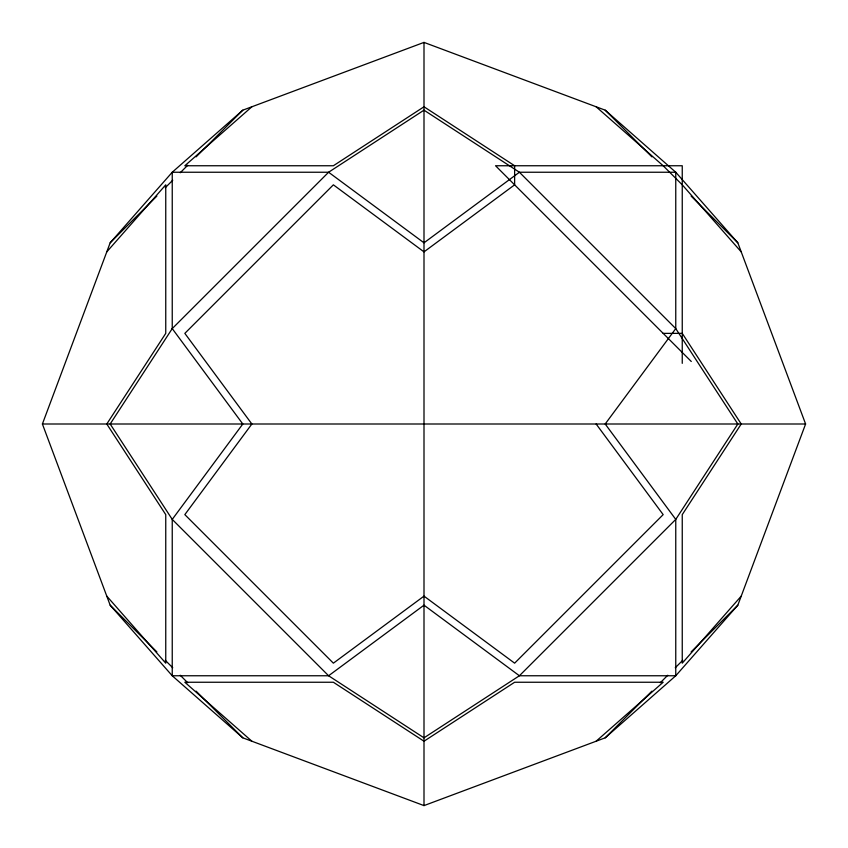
<?xml version="1.0" encoding="UTF-8"?>
<svg xmlns="http://www.w3.org/2000/svg" width="848" height="848" viewBox="0 0 848 848"><rect width="100%" height="100%" fill="white"/><g stroke="black" fill="none" stroke-linecap="round" stroke-linejoin="round"><path stroke-width="1.27" d="M42.4 424L110.166 242.814L172.239 172.239L242.814 110.166L424 42.4L605.186 110.166L675.761 172.239L737.834 242.814L805.6 424L737.834 605.186L675.761 675.761L605.186 737.834L424 805.6L242.814 737.834L172.239 675.761L110.166 605.186L42.4 424L805.6 424M106.784 251.867L165.752 184.832L165.752 333.37L106.784 424L165.752 514.63L165.752 663.168L106.784 596.133M741.216 596.133L682.248 663.168L682.248 514.63L741.216 424L682.248 333.37L663.168 333.37M110.166 242.814L156.869 196.1M165.275 187.694L172.748 180.221M180.221 172.748L187.694 165.275M196.1 156.869L242.814 110.166M605.186 737.834L651.9 691.131M660.306 682.725L667.779 675.252M675.252 667.779L682.725 660.306M691.131 651.9L737.834 605.186M251.867 106.784L184.832 165.752L333.37 165.752L424 106.784L514.63 165.752L514.63 184.832L424 251.867L333.37 184.832L184.832 333.37L251.867 424L184.832 514.63L333.37 663.168L424 596.133L514.63 663.168L663.168 514.63L596.133 424M596.133 741.216L663.168 682.248L514.63 682.248L424 741.216L333.37 682.248L184.832 682.248L251.867 741.216M596.133 106.784L663.168 165.752L682.248 184.832L741.216 251.867M605.186 110.166L651.9 156.869M691.131 196.1L737.834 242.814M691.279 361.481L495.55 165.752L682.248 165.752L682.248 363.347M110.166 605.186L156.869 651.9M165.275 660.306L172.748 667.779M180.221 675.252L187.694 682.725M196.1 691.131L242.814 737.834M424 42.4L424 805.6M172.239 328.6L110.166 424L172.239 519.4L328.6 675.761L424 737.834L519.4 675.761L675.761 519.4L737.834 424L675.761 328.6L519.4 172.239L424 110.166L328.6 172.239L172.239 328.6L242.814 424L172.239 519.4L172.239 675.761L328.6 675.761L424 605.186L519.4 675.761L675.761 675.761L675.761 519.4L605.186 424L675.761 328.6L675.761 172.239L519.4 172.239L424 242.814L328.6 172.239L172.239 172.239L172.239 328.6"/></g></svg>
